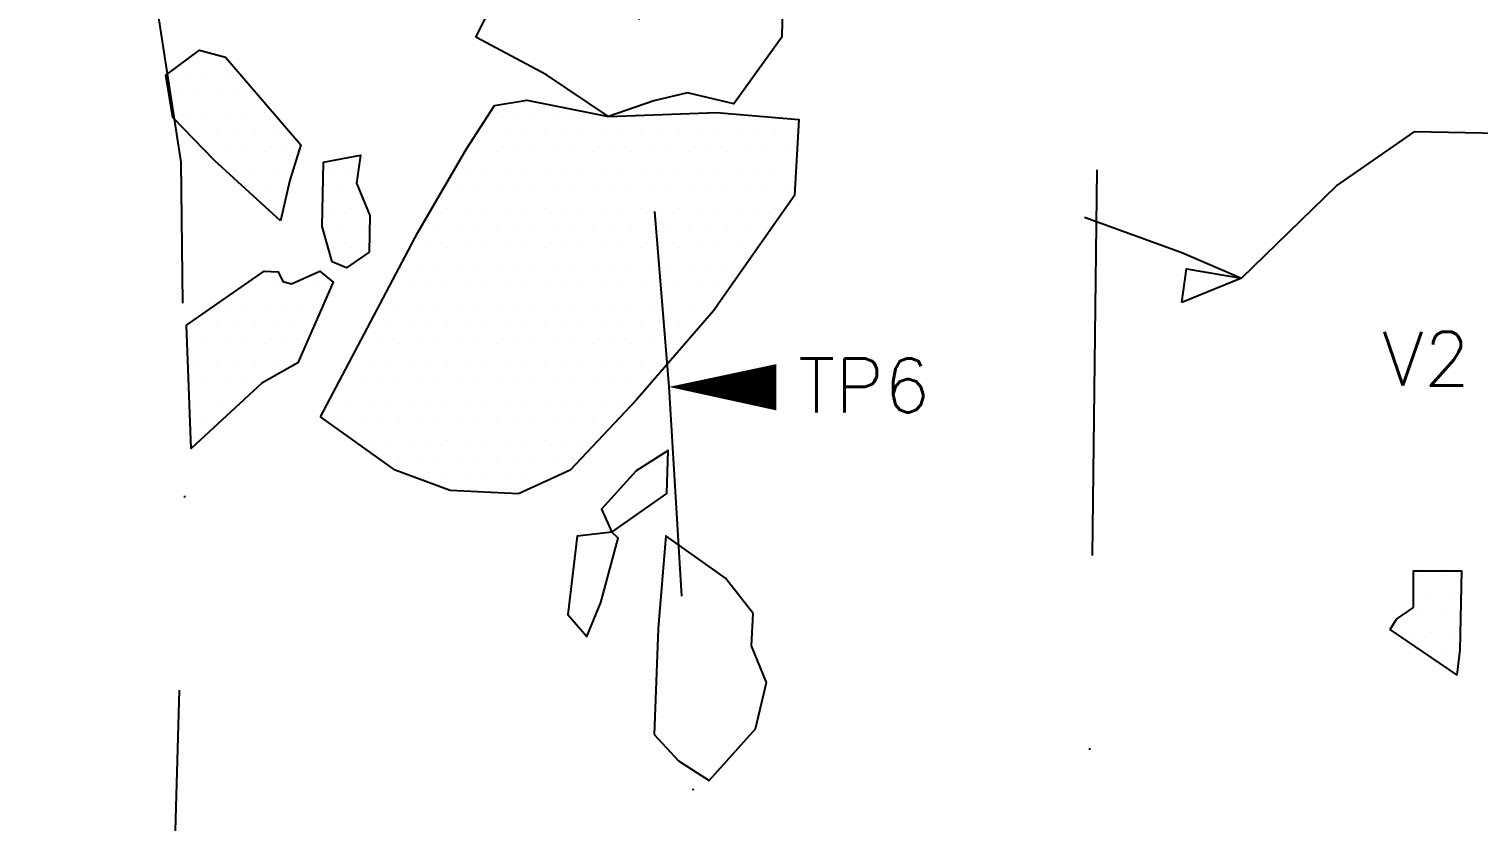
# Model space of a CAD drawing. Header units: metres. Extents: x -905 to -497, y -1456 to -991.
# Drawn here: x -905.3 to -811.4, y -1198.4 to -1147.1 of the extents above; entities that cross this region are included whole.
import ezdxf

# ---------------------------------------------------------------- set-up
doc = ezdxf.new("R2010")
doc.units = ezdxf.units.M
doc.header["$LTSCALE"] = 25
doc.header["$MEASUREMENT"] = 0
doc.linetypes.add('STRICHPUNKTX2', pattern=[2, 1, -0.5, 0, -0.5])
doc.layers.get('0').update_dxf_attribs({"linetype": 'CONTINUOUS'})
for name, color, linetype in [('BEFUND', 1, 'CONTINUOUS'), ('GRABUNGSGRENZE', 3, 'STRICHPUNKTX2'), ('STEINE', 4, 'CONTINUOUS'), ('STEINESCHRAFF', 4, 'CONTINUOUS'), ('TPROFIL', 3, 'CONTINUOUS')]:
    doc.layers.add(name, color=color, linetype=linetype)
doc.styles.get("Standard").update_dxf_attribs({"font": 'txt.shx'})

# ---------------------------------------------------------------- blocks, each defined once
blk = doc.blocks.new('*X9')
at = {"color": 0}
for p, q in [((-894.375, -1148.75), (-894.375, -1148.75)), ((-896.25, -1150), (-896.25, -1150)), ((-895, -1150), (-895, -1150)), ((-893.75, -1150), (-893.75, -1150)), ((-892.5, -1150), (-892.5, -1150)), ((-895.625, -1151.25), (-895.625, -1151.25)), ((-894.375, -1151.25), (-894.375, -1151.25)), ((-893.125, -1151.25), (-893.125, -1151.25)), ((-891.875, -1151.25), (-891.875, -1151.25)), ((-890.625, -1151.25), (-890.625, -1151.25)), ((-895, -1152.5), (-895, -1152.5)), ((-893.75, -1152.5), (-893.75, -1152.5)), ((-892.5, -1152.5), (-892.5, -1152.5)), ((-891.25, -1152.5), (-891.25, -1152.5)), ((-890, -1152.5), (-890, -1152.5)), ((-875, -1152.5), (-875, -1152.5)), ((-873.75, -1152.5), (-873.75, -1152.5)), ((-872.5, -1152.5), (-872.5, -1152.5)), ((-871.25, -1152.5), (-871.25, -1152.5)), ((-870, -1152.5), (-870, -1152.5)), ((-894.375, -1153.75), (-894.375, -1153.75)), ((-893.125, -1153.75), (-893.125, -1153.75)), ((-891.875, -1153.75), (-891.875, -1153.75)), ((-890.625, -1153.75), (-890.625, -1153.75)), ((-889.375, -1153.75), (-889.375, -1153.75)), ((-875.625, -1153.75), (-875.625, -1153.75)), ((-874.375, -1153.75), (-874.375, -1153.75)), ((-873.125, -1153.75), (-873.125, -1153.75)), ((-871.875, -1153.75), (-871.875, -1153.75)), ((-870.625, -1153.75), (-870.625, -1153.75)), ((-869.375, -1153.75), (-869.375, -1153.75)), ((-868.125, -1153.75), (-868.125, -1153.75)), ((-866.875, -1153.75), (-866.875, -1153.75)), ((-865.625, -1153.75), (-865.625, -1153.75)), ((-864.375, -1153.75), (-864.375, -1153.75)), ((-863.125, -1153.75), (-863.125, -1153.75)), ((-861.875, -1153.75), (-861.875, -1153.75)), ((-860.625, -1153.75), (-860.625, -1153.75)), ((-859.375, -1153.75), (-859.375, -1153.75)), ((-858.125, -1153.75), (-858.125, -1153.75)), ((-856.875, -1153.75), (-856.875, -1153.75)), ((-855.625, -1153.75), (-855.625, -1153.75)), ((-893.75, -1155), (-893.75, -1155)), ((-892.5, -1155), (-892.5, -1155)), ((-891.25, -1155), (-891.25, -1155)), ((-890, -1155), (-890, -1155)), ((-888.75, -1155), (-888.75, -1155)), ((-876.25, -1155), (-876.25, -1155)), ((-875, -1155), (-875, -1155)), ((-873.75, -1155), (-873.75, -1155)), ((-872.5, -1155), (-872.5, -1155)), ((-871.25, -1155), (-871.25, -1155)), ((-870, -1155), (-870, -1155)), ((-868.75, -1155), (-868.75, -1155)), ((-867.5, -1155), (-867.5, -1155)), ((-866.25, -1155), (-866.25, -1155)), ((-865, -1155), (-865, -1155)), ((-863.75, -1155), (-863.75, -1155)), ((-862.5, -1155), (-862.5, -1155)), ((-861.25, -1155), (-861.25, -1155)), ((-860, -1155), (-860, -1155)), ((-858.75, -1155), (-858.75, -1155)), ((-857.5, -1155), (-857.5, -1155)), ((-856.25, -1155), (-856.25, -1155)), ((-891.875, -1156.25), (-891.875, -1156.25)), ((-890.625, -1156.25), (-890.625, -1156.25)), ((-889.375, -1156.25), (-889.375, -1156.25)), ((-885.625, -1156.25), (-885.625, -1156.25)), ((-884.375, -1156.25), (-884.375, -1156.25)), ((-876.875, -1156.25), (-876.875, -1156.25)), ((-875.625, -1156.25), (-875.625, -1156.25)), ((-874.375, -1156.25), (-874.375, -1156.25)), ((-873.125, -1156.25), (-873.125, -1156.25)), ((-871.875, -1156.25), (-871.875, -1156.25)), ((-870.625, -1156.25), (-870.625, -1156.25)), ((-869.375, -1156.25), (-869.375, -1156.25)), ((-868.125, -1156.25), (-868.125, -1156.25)), ((-866.875, -1156.25), (-866.875, -1156.25)), ((-865.625, -1156.25), (-865.625, -1156.25)), ((-864.375, -1156.25), (-864.375, -1156.25)), ((-863.125, -1156.25), (-863.125, -1156.25)), ((-861.875, -1156.25), (-861.875, -1156.25)), ((-860.625, -1156.25), (-860.625, -1156.25)), ((-859.375, -1156.25), (-859.375, -1156.25)), ((-858.125, -1156.25), (-858.125, -1156.25)), ((-856.875, -1156.25), (-856.875, -1156.25)), ((-855.625, -1156.25), (-855.625, -1156.25)), ((-890, -1157.5), (-890, -1157.5)), ((-888.75, -1157.5), (-888.75, -1157.5)), ((-885, -1157.5), (-885, -1157.5)), ((-877.5, -1157.5), (-877.5, -1157.5)), ((-876.25, -1157.5), (-876.25, -1157.5)), ((-875, -1157.5), (-875, -1157.5)), ((-873.75, -1157.5), (-873.75, -1157.5)), ((-872.5, -1157.5), (-872.5, -1157.5)), ((-871.25, -1157.5), (-871.25, -1157.5)), ((-870, -1157.5), (-870, -1157.5)), ((-868.75, -1157.5), (-868.75, -1157.5)), ((-867.5, -1157.5), (-867.5, -1157.5)), ((-866.25, -1157.5), (-866.25, -1157.5)), ((-865, -1157.5), (-865, -1157.5)), ((-863.75, -1157.5), (-863.75, -1157.5)), ((-862.5, -1157.5), (-862.5, -1157.5)), ((-861.25, -1157.5), (-861.25, -1157.5)), ((-860, -1157.5), (-860, -1157.5)), ((-858.75, -1157.5), (-858.75, -1157.5)), ((-857.5, -1157.5), (-857.5, -1157.5)), ((-856.25, -1157.5), (-856.25, -1157.5)), ((-889.375, -1158.75), (-889.375, -1158.75)), ((-885.625, -1158.75), (-885.625, -1158.75)), ((-884.375, -1158.75), (-884.375, -1158.75)), ((-878.125, -1158.75), (-878.125, -1158.75)), ((-876.875, -1158.75), (-876.875, -1158.75)), ((-875.625, -1158.75), (-875.625, -1158.75)), ((-874.375, -1158.75), (-874.375, -1158.75)), ((-873.125, -1158.75), (-873.125, -1158.75)), ((-871.875, -1158.75), (-871.875, -1158.75)), ((-870.625, -1158.75), (-870.625, -1158.75)), ((-869.375, -1158.75), (-869.375, -1158.75)), ((-868.125, -1158.75), (-868.125, -1158.75)), ((-866.875, -1158.75), (-866.875, -1158.75)), ((-865.625, -1158.75), (-865.625, -1158.75)), ((-864.375, -1158.75), (-864.375, -1158.75)), ((-863.125, -1158.75), (-863.125, -1158.75)), ((-861.875, -1158.75), (-861.875, -1158.75)), ((-860.625, -1158.75), (-860.625, -1158.75)), ((-859.375, -1158.75), (-859.375, -1158.75)), ((-858.125, -1158.75), (-858.125, -1158.75)), ((-856.875, -1158.75), (-856.875, -1158.75)), ((-885, -1160), (-885, -1160)), ((-883.75, -1160), (-883.75, -1160)), ((-878.75, -1160), (-878.75, -1160)), ((-877.5, -1160), (-877.5, -1160)), ((-876.25, -1160), (-876.25, -1160)), ((-875, -1160), (-875, -1160)), ((-873.75, -1160), (-873.75, -1160)), ((-872.5, -1160), (-872.5, -1160)), ((-871.25, -1160), (-871.25, -1160)), ((-870, -1160), (-870, -1160)), ((-868.75, -1160), (-868.75, -1160)), ((-867.5, -1160), (-867.5, -1160)), ((-866.25, -1160), (-866.25, -1160)), ((-865, -1160), (-865, -1160)), ((-863.75, -1160), (-863.75, -1160)), ((-862.5, -1160), (-862.5, -1160)), ((-861.25, -1160), (-861.25, -1160)), ((-860, -1160), (-860, -1160)), ((-858.75, -1160), (-858.75, -1160)), ((-857.5, -1160), (-857.5, -1160)), ((-885.625, -1161.25), (-885.625, -1161.25)), ((-884.375, -1161.25), (-884.375, -1161.25)), ((-879.375, -1161.25), (-879.375, -1161.25)), ((-878.125, -1161.25), (-878.125, -1161.25)), ((-876.875, -1161.25), (-876.875, -1161.25)), ((-875.625, -1161.25), (-875.625, -1161.25)), ((-874.375, -1161.25), (-874.375, -1161.25)), ((-873.125, -1161.25), (-873.125, -1161.25)), ((-871.875, -1161.25), (-871.875, -1161.25)), ((-870.625, -1161.25), (-870.625, -1161.25)), ((-869.375, -1161.25), (-869.375, -1161.25)), ((-868.125, -1161.25), (-868.125, -1161.25)), ((-866.875, -1161.25), (-866.875, -1161.25)), ((-865.625, -1161.25), (-865.625, -1161.25)), ((-864.375, -1161.25), (-864.375, -1161.25)), ((-863.125, -1161.25), (-863.125, -1161.25)), ((-861.875, -1161.25), (-861.875, -1161.25)), ((-860.625, -1161.25), (-860.625, -1161.25)), ((-859.375, -1161.25), (-859.375, -1161.25)), ((-858.125, -1161.25), (-858.125, -1161.25)), ((-880, -1162.5), (-880, -1162.5)), ((-878.75, -1162.5), (-878.75, -1162.5)), ((-877.5, -1162.5), (-877.5, -1162.5)), ((-876.25, -1162.5), (-876.25, -1162.5)), ((-875, -1162.5), (-875, -1162.5)), ((-873.75, -1162.5), (-873.75, -1162.5)), ((-872.5, -1162.5), (-872.5, -1162.5)), ((-871.25, -1162.5), (-871.25, -1162.5)), ((-870, -1162.5), (-870, -1162.5)), ((-868.75, -1162.5), (-868.75, -1162.5)), ((-867.5, -1162.5), (-867.5, -1162.5)), ((-866.25, -1162.5), (-866.25, -1162.5)), ((-865, -1162.5), (-865, -1162.5)), ((-863.75, -1162.5), (-863.75, -1162.5)), ((-862.5, -1162.5), (-862.5, -1162.5)), ((-861.25, -1162.5), (-861.25, -1162.5)), ((-860, -1162.5), (-860, -1162.5)), ((-890.625, -1163.75), (-890.625, -1163.75)), ((-889.375, -1163.75), (-889.375, -1163.75)), ((-888.125, -1163.75), (-888.125, -1163.75)), ((-886.875, -1163.75), (-886.875, -1163.75)), ((-881.875, -1163.75), (-881.875, -1163.75)), ((-880.625, -1163.75), (-880.625, -1163.75)), ((-879.375, -1163.75), (-879.375, -1163.75)), ((-878.125, -1163.75), (-878.125, -1163.75)), ((-876.875, -1163.75), (-876.875, -1163.75)), ((-875.625, -1163.75), (-875.625, -1163.75)), ((-874.375, -1163.75), (-874.375, -1163.75)), ((-873.125, -1163.75), (-873.125, -1163.75)), ((-871.875, -1163.75), (-871.875, -1163.75)), ((-870.625, -1163.75), (-870.625, -1163.75)), ((-869.375, -1163.75), (-869.375, -1163.75)), ((-868.125, -1163.75), (-868.125, -1163.75)), ((-866.875, -1163.75), (-866.875, -1163.75)), ((-865.625, -1163.75), (-865.625, -1163.75)), ((-864.375, -1163.75), (-864.375, -1163.75)), ((-863.125, -1163.75), (-863.125, -1163.75)), ((-861.875, -1163.75), (-861.875, -1163.75)), ((-860.625, -1163.75), (-860.625, -1163.75)), ((-892.5, -1165), (-892.5, -1165)), ((-891.25, -1165), (-891.25, -1165)), ((-890, -1165), (-890, -1165)), ((-888.75, -1165), (-888.75, -1165)), ((-887.5, -1165), (-887.5, -1165)), ((-886.25, -1165), (-886.25, -1165)), ((-882.5, -1165), (-882.5, -1165)), ((-881.25, -1165), (-881.25, -1165)), ((-880, -1165), (-880, -1165)), ((-878.75, -1165), (-878.75, -1165)), ((-877.5, -1165), (-877.5, -1165)), ((-876.25, -1165), (-876.25, -1165)), ((-875, -1165), (-875, -1165)), ((-873.75, -1165), (-873.75, -1165)), ((-872.5, -1165), (-872.5, -1165)), ((-871.25, -1165), (-871.25, -1165)), ((-870, -1165), (-870, -1165)), ((-868.75, -1165), (-868.75, -1165)), ((-867.5, -1165), (-867.5, -1165)), ((-866.25, -1165), (-866.25, -1165)), ((-865, -1165), (-865, -1165)), ((-863.75, -1165), (-863.75, -1165)), ((-862.5, -1165), (-862.5, -1165)), ((-861.25, -1165), (-861.25, -1165)), ((-894.375, -1166.25), (-894.375, -1166.25)), ((-893.125, -1166.25), (-893.125, -1166.25)), ((-891.875, -1166.25), (-891.875, -1166.25)), ((-890.625, -1166.25), (-890.625, -1166.25)), ((-889.375, -1166.25), (-889.375, -1166.25)), ((-888.125, -1166.25), (-888.125, -1166.25)), ((-886.875, -1166.25), (-886.875, -1166.25)), ((-883.125, -1166.25), (-883.125, -1166.25)), ((-881.875, -1166.25), (-881.875, -1166.25)), ((-880.625, -1166.25), (-880.625, -1166.25)), ((-879.375, -1166.25), (-879.375, -1166.25)), ((-878.125, -1166.25), (-878.125, -1166.25)), ((-876.875, -1166.25), (-876.875, -1166.25)), ((-875.625, -1166.25), (-875.625, -1166.25)), ((-874.375, -1166.25), (-874.375, -1166.25)), ((-873.125, -1166.25), (-873.125, -1166.25)), ((-871.875, -1166.25), (-871.875, -1166.25)), ((-870.625, -1166.25), (-870.625, -1166.25)), ((-869.375, -1166.25), (-869.375, -1166.25)), ((-868.125, -1166.25), (-868.125, -1166.25)), ((-866.875, -1166.25), (-866.875, -1166.25)), ((-865.625, -1166.25), (-865.625, -1166.25)), ((-864.375, -1166.25), (-864.375, -1166.25)), ((-863.125, -1166.25), (-863.125, -1166.25)), ((-861.875, -1166.25), (-861.875, -1166.25)), ((-895, -1167.5), (-895, -1167.5)), ((-893.75, -1167.5), (-893.75, -1167.5)), ((-892.5, -1167.5), (-892.5, -1167.5)), ((-891.25, -1167.5), (-891.25, -1167.5)), ((-890, -1167.5), (-890, -1167.5)), ((-888.75, -1167.5), (-888.75, -1167.5)), ((-887.5, -1167.5), (-887.5, -1167.5)), ((-883.75, -1167.5), (-883.75, -1167.5)), ((-882.5, -1167.5), (-882.5, -1167.5)), ((-881.25, -1167.5), (-881.25, -1167.5)), ((-880, -1167.5), (-880, -1167.5)), ((-878.75, -1167.5), (-878.75, -1167.5)), ((-877.5, -1167.5), (-877.5, -1167.5)), ((-876.25, -1167.5), (-876.25, -1167.5)), ((-875, -1167.5), (-875, -1167.5)), ((-873.75, -1167.5), (-873.75, -1167.5)), ((-872.5, -1167.5), (-872.5, -1167.5)), ((-871.25, -1167.5), (-871.25, -1167.5)), ((-870, -1167.5), (-870, -1167.5)), ((-868.75, -1167.5), (-868.75, -1167.5)), ((-867.5, -1167.5), (-867.5, -1167.5)), ((-866.25, -1167.5), (-866.25, -1167.5)), ((-865, -1167.5), (-865, -1167.5)), ((-863.75, -1167.5), (-863.75, -1167.5)), ((-894.375, -1168.75), (-894.375, -1168.75)), ((-893.125, -1168.75), (-893.125, -1168.75)), ((-891.875, -1168.75), (-891.875, -1168.75)), ((-890.625, -1168.75), (-890.625, -1168.75)), ((-889.375, -1168.75), (-889.375, -1168.75)), ((-888.125, -1168.75), (-888.125, -1168.75)), ((-884.375, -1168.75), (-884.375, -1168.75)), ((-883.125, -1168.75), (-883.125, -1168.75)), ((-881.875, -1168.75), (-881.875, -1168.75)), ((-880.625, -1168.75), (-880.625, -1168.75)), ((-879.375, -1168.75), (-879.375, -1168.75)), ((-878.125, -1168.75), (-878.125, -1168.75)), ((-876.875, -1168.75), (-876.875, -1168.75)), ((-875.625, -1168.75), (-875.625, -1168.75)), ((-874.375, -1168.75), (-874.375, -1168.75)), ((-873.125, -1168.75), (-873.125, -1168.75)), ((-871.875, -1168.75), (-871.875, -1168.75)), ((-870.625, -1168.75), (-870.625, -1168.75)), ((-869.375, -1168.75), (-869.375, -1168.75)), ((-868.125, -1168.75), (-868.125, -1168.75)), ((-866.875, -1168.75), (-866.875, -1168.75)), ((-865.625, -1168.75), (-865.625, -1168.75)), ((-864.375, -1168.75), (-864.375, -1168.75)), ((-893.75, -1170), (-893.75, -1170)), ((-892.5, -1170), (-892.5, -1170)), ((-891.25, -1170), (-891.25, -1170)), ((-885, -1170), (-885, -1170)), ((-883.75, -1170), (-883.75, -1170)), ((-882.5, -1170), (-882.5, -1170)), ((-881.25, -1170), (-881.25, -1170)), ((-880, -1170), (-880, -1170)), ((-878.75, -1170), (-878.75, -1170)), ((-877.5, -1170), (-877.5, -1170)), ((-876.25, -1170), (-876.25, -1170)), ((-875, -1170), (-875, -1170)), ((-873.75, -1170), (-873.75, -1170)), ((-872.5, -1170), (-872.5, -1170)), ((-871.25, -1170), (-871.25, -1170)), ((-870, -1170), (-870, -1170)), ((-868.75, -1170), (-868.75, -1170)), ((-867.5, -1170), (-867.5, -1170)), ((-866.25, -1170), (-866.25, -1170)), ((-865, -1170), (-865, -1170)), ((-894.375, -1171.25), (-894.375, -1171.25)), ((-893.125, -1171.25), (-893.125, -1171.25)), ((-891.875, -1171.25), (-891.875, -1171.25)), ((-885.625, -1171.25), (-885.625, -1171.25)), ((-884.375, -1171.25), (-884.375, -1171.25)), ((-883.125, -1171.25), (-883.125, -1171.25)), ((-881.875, -1171.25), (-881.875, -1171.25)), ((-880.625, -1171.25), (-880.625, -1171.25)), ((-879.375, -1171.25), (-879.375, -1171.25)), ((-878.125, -1171.25), (-878.125, -1171.25)), ((-876.875, -1171.25), (-876.875, -1171.25)), ((-875.625, -1171.25), (-875.625, -1171.25)), ((-874.375, -1171.25), (-874.375, -1171.25)), ((-873.125, -1171.25), (-873.125, -1171.25)), ((-871.875, -1171.25), (-871.875, -1171.25)), ((-870.625, -1171.25), (-870.625, -1171.25)), ((-869.375, -1171.25), (-869.375, -1171.25)), ((-868.125, -1171.25), (-868.125, -1171.25)), ((-866.875, -1171.25), (-866.875, -1171.25)), ((-893.75, -1172.5), (-893.75, -1172.5)), ((-885, -1172.5), (-885, -1172.5)), ((-883.75, -1172.5), (-883.75, -1172.5)), ((-882.5, -1172.5), (-882.5, -1172.5)), ((-881.25, -1172.5), (-881.25, -1172.5)), ((-880, -1172.5), (-880, -1172.5)), ((-878.75, -1172.5), (-878.75, -1172.5)), ((-877.5, -1172.5), (-877.5, -1172.5)), ((-876.25, -1172.5), (-876.25, -1172.5)), ((-875, -1172.5), (-875, -1172.5)), ((-873.75, -1172.5), (-873.75, -1172.5)), ((-872.5, -1172.5), (-872.5, -1172.5)), ((-871.25, -1172.5), (-871.25, -1172.5)), ((-870, -1172.5), (-870, -1172.5)), ((-868.75, -1172.5), (-868.75, -1172.5)), ((-867.5, -1172.5), (-867.5, -1172.5)), ((-894.375, -1173.75), (-894.375, -1173.75)), ((-883.125, -1173.75), (-883.125, -1173.75)), ((-881.875, -1173.75), (-881.875, -1173.75)), ((-880.625, -1173.75), (-880.625, -1173.75)), ((-879.375, -1173.75), (-879.375, -1173.75)), ((-878.125, -1173.75), (-878.125, -1173.75)), ((-876.875, -1173.75), (-876.875, -1173.75)), ((-875.625, -1173.75), (-875.625, -1173.75)), ((-874.375, -1173.75), (-874.375, -1173.75)), ((-873.125, -1173.75), (-873.125, -1173.75)), ((-871.875, -1173.75), (-871.875, -1173.75)), ((-870.625, -1173.75), (-870.625, -1173.75)), ((-869.375, -1173.75), (-869.375, -1173.75)), ((-882.5, -1175), (-882.5, -1175)), ((-881.25, -1175), (-881.25, -1175)), ((-880, -1175), (-880, -1175)), ((-878.75, -1175), (-878.75, -1175)), ((-877.5, -1175), (-877.5, -1175)), ((-876.25, -1175), (-876.25, -1175)), ((-875, -1175), (-875, -1175)), ((-873.75, -1175), (-873.75, -1175)), ((-872.5, -1175), (-872.5, -1175)), ((-871.25, -1175), (-871.25, -1175)), ((-870, -1175), (-870, -1175)), ((-879.375, -1176.25), (-879.375, -1176.25)), ((-878.125, -1176.25), (-878.125, -1176.25)), ((-876.875, -1176.25), (-876.875, -1176.25)), ((-875.625, -1176.25), (-875.625, -1176.25)), ((-874.375, -1176.25), (-874.375, -1176.25)), ((-873.125, -1176.25), (-873.125, -1176.25)), ((-871.875, -1176.25), (-871.875, -1176.25)), ((-815, -1182.5), (-815, -1182.5)), ((-813.75, -1182.5), (-813.75, -1182.5)), ((-812.5, -1182.5), (-812.5, -1182.5)), ((-814.375, -1183.75), (-814.375, -1183.75)), ((-813.125, -1183.75), (-813.125, -1183.75)), ((-815, -1185), (-815, -1185)), ((-813.75, -1185), (-813.75, -1185)), ((-812.5, -1185), (-812.5, -1185)), ((-815.625, -1186.25), (-815.625, -1186.25)), ((-814.375, -1186.25), (-814.375, -1186.25)), ((-813.125, -1186.25), (-813.125, -1186.25)), ((-813.75, -1187.5), (-813.75, -1187.5))]:
    blk.add_line(p, q, dxfattribs=at)
blk = doc.blocks.new('PFEIL')
at = {"layer": 'TPROFIL'}
blk.add_lwpolyline([(0, 0, 0, 3, 0), (6.537, -2.372, 3, 3, 0)], format="xyseb", dxfattribs=at)

msp = doc.modelspace()

# ---------------------------------------------------------------- linework, layer by layer
at = {"layer": 'BEFUND'}
msp.add_lwpolyline([(-836.855, -1159.296), (-830.549, -1161.58), (-826.683, -1163.255), (-820.535, -1157.251), (-815.452, -1153.739), (-810.011, -1153.837), (-805.178, -1157.698), (-800.958, -1157.034), (-799.076, -1157.541), (-795.109, -1158.657)], dxfattribs=at)
at = {"layer": 'GRABUNGSGRENZE', "flags": 128}
for points in [[(-884.567, -990.818), (-897.222, -1072.693), (-898.074, -1090.694), (-898.755, -1134.271), (-895.435, -1155.727), (-895.166, -1176.676), (-896.208, -1213.542), (-896.851, -1240.543), (-898.963, -1274.511), (-905.275, -1336.347), (-832.391, -1362.788), (-780.72, -1375.719)], [(-891.471, -1035.483), (-864.96, -1035.297), (-867.695, -1122.453), (-863.797, -1170.298), (-861.534, -1208.179), (-844.701, -1210.048), (-836.67, -1206.229), (-835.322, -1098.684), (-835.814, -1049.361), (-830.543, -1024.086), (-818.098, -1005.67), (-780.151, -1026.084), (-726.282, -1055.03), (-778.878, -1173.239), (-782.933, -1192.717), (-817.921, -1258.692), (-835.281, -1302.077), (-851.837, -1331.022), (-857.525, -1353.67)]]:
    msp.add_lwpolyline(points, dxfattribs=at)
at = {"layer": 'STEINE'}
for points in [[(-876.322, -1147.629), (-875.103, -1145.238), (-873.578, -1145.339), (-872.766, -1143.151), (-867.427, -1142.029), (-862.089, -1141.11), (-856.343, -1141.462), (-856.491, -1147.615), (-859.59, -1151.939), (-862.59, -1151.229), (-864.777, -1151.739), (-867.725, -1152.758), (-871.744, -1150.066), (-876.322, -1147.629)], [(-888.975, -1159.536), (-893.249, -1155.624), (-895.946, -1152.829), (-896.405, -1150.083), (-894.22, -1148.455), (-892.542, -1148.911), (-887.656, -1154.603), (-888.367, -1156.891), (-888.975, -1159.536)], [(-886.373, -1172.246), (-880.076, -1160.293), (-876.927, -1154.85), (-875.099, -1152.052), (-873.014, -1151.694), (-867.725, -1152.758), (-860.708, -1152.499), (-855.369, -1152.953), (-855.67, -1157.886), (-860.902, -1165.364), (-865.932, -1171.164), (-870.201, -1175.693), (-873.555, -1177.22), (-877.979, -1177.02), (-881.54, -1175.701), (-886.373, -1172.246)], [(-885.617, -1162.178), (-886.28, -1159.89), (-886.181, -1155.72), (-883.791, -1155.261), (-884.044, -1157.092), (-883.178, -1159.176), (-883.228, -1161.566), (-884.702, -1162.584), (-885.617, -1162.178)], [(-830.546, -1164.834), (-830.243, -1162.648), (-826.683, -1163.255), (-830.546, -1164.834)], [(-888.26, -1163.603), (-886.43, -1162.789), (-885.565, -1163.5), (-887.85, -1168.739), (-890.188, -1170.062), (-894.761, -1174.286), (-895.072, -1166.303), (-890.04, -1162.791), (-889.125, -1162.841), (-888.82, -1163.451), (-888.26, -1163.603)], [(-867.503, -1179.708), (-863.945, -1177.214), (-863.845, -1174.417), (-865.929, -1175.741), (-868.165, -1178.234), (-867.503, -1179.708)], [(-867.503, -1179.708), (-869.74, -1179.964), (-870.347, -1185.049), (-869.125, -1186.472), (-868.211, -1184.285), (-867.096, -1180.114), (-867.503, -1179.708)], [(-864.748, -1192.825), (-863.17, -1194.553), (-861.186, -1195.822), (-858.189, -1192.464), (-857.479, -1189.464), (-858.447, -1187.075), (-858.346, -1184.99), (-860.128, -1182.703), (-863.994, -1179.96), (-864.498, -1185.96), (-864.748, -1192.825)], [(-815.532, -1184.604), (-815.534, -1182.214), (-812.432, -1182.212), (-812.53, -1187.348), (-812.733, -1188.975), (-817.057, -1186.029), (-816.65, -1185.367), (-815.532, -1184.604)]]:
    msp.add_lwpolyline(points, dxfattribs=at)

# ---------------------------------------------------------------- block references
at = {"layer": 'STEINESCHRAFF'}
msp.add_blockref('*X9', (0, 0), dxfattribs=at)
at = {"layer": 'TPROFIL', "rotation": 19.78529448480845}
msp.add_blockref('PFEIL', (-863.797, -1170.298), dxfattribs=at)

# ---------------------------------------------------------------- texts
at = {"layer": 'BEFUND'}
msp.add_text('V2', height=3.5, dxfattribs=at).set_placement((-817.576, -1170.215))
at = {"layer": 'TPROFIL'}
msp.add_text('TP6', height=3.5, dxfattribs=at).set_placement((-855.424, -1171.951))

doc.saveas('drawing.dxf')
